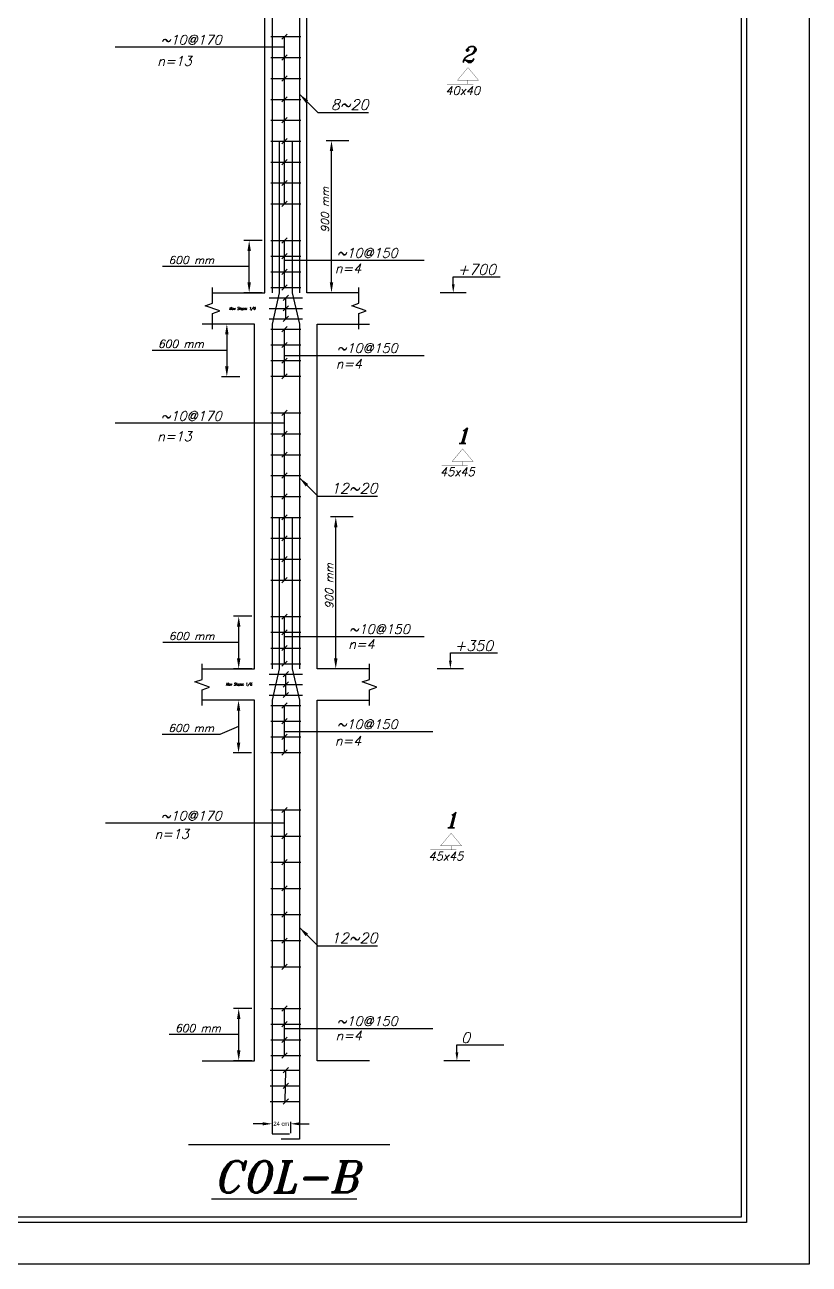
# Model space of a CAD drawing. Header units: inches. Extents: x -1152 to 1352, y 183 to 608.
# Drawn here: x 427.55 to 442.55, y 232.89 to 256.61 of the extents above; entities that cross this region are included whole.
import ezdxf
from ezdxf.enums import TextEntityAlignment as Align

# ---------------------------------------------------------------- set-up
doc = ezdxf.new("R2010")
doc.units = ezdxf.units.IN
doc.header["$MEASUREMENT"] = 0
doc.layers.add('SAZE_DRAWINGS', color=7, linetype='Continuous')
doc.styles.add('SAZE_STYLE', font='romancp.shx', dxfattribs={"oblique": 15})
doc.styles.add('SAZE_STYLE1', font='romant.shx', dxfattribs={"oblique": 15})
doc.styles.get("Standard").update_dxf_attribs({"font": 'arial.ttf'})
doc.dimstyles.new('SAZE_DIM_STYLE', dxfattribs={"dimtxt": 0.2, "dimasz": 0.2, "dimexe": 0.1, "dimexo": 0.05, "dimgap": 0.05, "dimtad": 0, "dimzin": 0, "dimdsep": 46, "dimtxsty": 'SAZE_STYLE', "dimcen": 0.09, "dimclrd": 2, "dimclre": 2, "dimclrt": 3, "dimadec": 0, "dimazin": 0, "dimtfac": 1, "dimtdec": 4, "dimtix": 1, "dimtmove": 1, "dimatfit": 3, "dimfxl": 1, "dimtolj": 1, "dimtzin": 0, "dimarcsym": 0})
doc.dimstyles.get("Standard").update_dxf_attribs({"dimtxt": 0.18, "dimasz": 0.18, "dimexe": 0.18, "dimexo": 0.0625, "dimgap": 0.09, "dimtad": 0, "dimtih": 1, "dimtoh": 1, "dimdec": 4, "dimzin": 0, "dimdsep": 46, "dimtxsty": 'Standard', "dimcen": 0.09, "dimadec": 0, "dimazin": 0, "dimtfac": 1, "dimtdec": 4, "dimtofl": 0, "dimtmove": 0, "dimatfit": 3, "dimfxl": 1, "dimtolj": 1, "dimtzin": 0, "dimarcsym": 0})

# ---------------------------------------------------------------- blocks, each defined once
blk = doc.blocks.new('*D98')
at = {"layer": 'DEFPOINTS', "color": 0, "transparency": 16777216}
for p in [(431.641, 237.783), (431.941, 237.783), (431.941, 236.783)]:
    blk.add_point(p, dxfattribs=at)
at = {"layer": 'SAZE_DRAWINGS', "color": 2, "lineweight": -2, "transparency": 16777216}
for p, q in [((431.891, 237.783), (431.541, 237.783)), ((431.641, 236.983), (431.641, 237.583)), ((431.413, 237.283), (430.31, 237.283)), ((431.641, 237.283), (431.413, 237.283)), ((431.891, 236.783), (431.541, 236.783))]:
    blk.add_line(p, q, dxfattribs=at)
at = {"layer": 'SAZE_DRAWINGS', "color": 2, "transparency": 16777216}
for points in [[(431.608, 237.583), (431.674, 237.583), (431.641, 237.783)], [(431.608, 236.983), (431.674, 236.983), (431.641, 236.783)]]:
    blk.add_solid(points, dxfattribs=at)
at = {"layer": 'SAZE_DRAWINGS', "color": 3, "transparency": 16777216, "insert": (430.861, 237.408), "char_height": 0.15, "attachment_point": 5, "style": 'SAZE_STYLE'}
blk.add_mtext('\\A1;600 mm', dxfattribs=at)
blk = doc.blocks.new('*D99')
at = {"layer": 'DEFPOINTS', "color": 0, "transparency": 16777216}
for p in [(431.938, 243.683), (431.638, 242.674), (431.938, 242.674)]:
    blk.add_point(p, dxfattribs=at)
at = {"layer": 'SAZE_DRAWINGS', "color": 2, "lineweight": -2, "transparency": 16777216}
for p, q in [((431.888, 243.683), (431.538, 243.683)), ((431.638, 243.483), (431.638, 242.874)), ((431.638, 243.178), (431.283, 243.026)), ((431.283, 243.026), (430.18, 243.026)), ((431.888, 242.674), (431.538, 242.674))]:
    blk.add_line(p, q, dxfattribs=at)
at = {"layer": 'SAZE_DRAWINGS', "color": 2, "transparency": 16777216}
for points in [[(431.604, 243.483), (431.671, 243.483), (431.638, 243.683)], [(431.604, 242.874), (431.671, 242.874), (431.638, 242.674)]]:
    blk.add_solid(points, dxfattribs=at)
at = {"layer": 'SAZE_DRAWINGS', "color": 3, "transparency": 16777216, "insert": (430.732, 243.151), "char_height": 0.15, "attachment_point": 5, "style": 'SAZE_STYLE'}
blk.add_mtext('\\A1;600 mm', dxfattribs=at)
blk = doc.blocks.new('*D84')
at = {"layer": 'DEFPOINTS', "color": 0, "transparency": 16777216}
for p in [(431.641, 245.289), (431.941, 245.289), (431.941, 244.283)]:
    blk.add_point(p, dxfattribs=at)
at = {"layer": 'SAZE_DRAWINGS', "color": 2, "lineweight": -2, "transparency": 16777216}
for p, q in [((431.891, 245.289), (431.541, 245.289)), ((431.641, 244.483), (431.641, 245.089)), ((431.291, 244.786), (430.188, 244.786)), ((431.641, 244.786), (431.291, 244.786)), ((431.891, 244.283), (431.541, 244.283))]:
    blk.add_line(p, q, dxfattribs=at)
at = {"layer": 'SAZE_DRAWINGS', "color": 2, "transparency": 16777216}
for points in [[(431.608, 245.089), (431.674, 245.089), (431.641, 245.289)], [(431.608, 244.483), (431.674, 244.483), (431.641, 244.283)]]:
    blk.add_solid(points, dxfattribs=at)
at = {"layer": 'SAZE_DRAWINGS', "color": 3, "transparency": 16777216, "insert": (430.74, 244.911), "char_height": 0.15, "attachment_point": 5, "style": 'SAZE_STYLE'}
blk.add_mtext('\\A1;600 mm', dxfattribs=at)
blk = doc.blocks.new('*D85')
at = {"layer": 'DEFPOINTS', "color": 0, "transparency": 16777216}
for p in [(431.714, 250.883), (431.414, 249.875), (431.714, 249.875)]:
    blk.add_point(p, dxfattribs=at)
at = {"layer": 'SAZE_DRAWINGS', "color": 2, "lineweight": -2, "transparency": 16777216}
for p, q in [((431.664, 250.883), (431.314, 250.883)), ((431.414, 250.683), (431.414, 250.075)), ((431.086, 250.379), (429.984, 250.379)), ((431.414, 250.379), (431.086, 250.379)), ((431.664, 249.875), (431.314, 249.875))]:
    blk.add_line(p, q, dxfattribs=at)
at = {"layer": 'SAZE_DRAWINGS', "color": 2, "transparency": 16777216}
for points in [[(431.38, 250.683), (431.447, 250.683), (431.414, 250.883)], [(431.38, 250.075), (431.447, 250.075), (431.414, 249.875)]]:
    blk.add_solid(points, dxfattribs=at)
at = {"layer": 'SAZE_DRAWINGS', "color": 3, "transparency": 16777216, "insert": (430.535, 250.504), "char_height": 0.15, "attachment_point": 5, "style": 'SAZE_STYLE'}
blk.add_mtext('\\A1;600 mm', dxfattribs=at)
blk = doc.blocks.new('*D86')
at = {"layer": 'DEFPOINTS', "color": 0, "transparency": 16777216}
for p in [(431.841, 252.481), (432.141, 252.481), (432.141, 251.483)]:
    blk.add_point(p, dxfattribs=at)
at = {"layer": 'SAZE_DRAWINGS', "color": 2, "lineweight": -2, "transparency": 16777216}
for p, q in [((432.091, 252.481), (431.741, 252.481)), ((431.841, 251.683), (431.841, 252.281)), ((431.287, 251.982), (430.184, 251.982)), ((431.841, 251.982), (431.287, 251.982)), ((432.091, 251.483), (431.741, 251.483))]:
    blk.add_line(p, q, dxfattribs=at)
at = {"layer": 'SAZE_DRAWINGS', "color": 2, "transparency": 16777216}
for points in [[(431.808, 252.281), (431.874, 252.281), (431.841, 252.481)], [(431.808, 251.683), (431.874, 251.683), (431.841, 251.483)]]:
    blk.add_solid(points, dxfattribs=at)
at = {"layer": 'SAZE_DRAWINGS', "color": 3, "transparency": 16777216, "insert": (430.736, 252.107), "char_height": 0.15, "attachment_point": 5, "style": 'SAZE_STYLE'}
blk.add_mtext('\\A1;600 mm', dxfattribs=at)
blk = doc.blocks.new('jytyjt')
at = {"color": 6}
for p, q in [((2157.49, 1054.17), (2157.49, 1354.17)), ((2574.37, 1054.17), (2157.49, 1054.17))]:
    blk.add_line(p, q, dxfattribs=at)
blk = doc.blocks.new('*D500')
at = {"layer": 'DEFPOINTS', "color": 0, "transparency": 16777216}
for p in [(433.497, 247.192), (433.877, 247.192), (433.797, 244.283)]:
    blk.add_point(p, dxfattribs=at)
at = {"layer": 'SAZE_DRAWINGS', "color": 2, "lineweight": -2, "transparency": 16777216}
for p, q in [((433.827, 247.192), (433.397, 247.192)), ((433.497, 244.483), (433.497, 246.992)), ((433.747, 244.283), (433.397, 244.283))]:
    blk.add_line(p, q, dxfattribs=at)
at = {"layer": 'SAZE_DRAWINGS', "color": 2, "transparency": 16777216}
for points in [[(433.464, 246.992), (433.53, 246.992), (433.497, 247.192)], [(433.464, 244.483), (433.53, 244.483), (433.497, 244.283)]]:
    blk.add_solid(points, dxfattribs=at)
at = {"layer": 'SAZE_DRAWINGS', "color": 3, "transparency": 16777216, "insert": (433.372, 245.871), "char_height": 0.15, "attachment_point": 5, "rotation": 90, "style": 'SAZE_STYLE'}
blk.add_mtext('\\A1;{\\Fromancp|c178;9}00 mm', dxfattribs=at)
blk = doc.blocks.new('*D501')
at = {"layer": 'DEFPOINTS', "color": 0, "transparency": 16777216}
for p in [(433.416, 254.392), (433.796, 254.392), (433.716, 251.483)]:
    blk.add_point(p, dxfattribs=at)
at = {"layer": 'SAZE_DRAWINGS', "color": 2, "lineweight": -2, "transparency": 16777216}
for p, q in [((433.746, 254.392), (433.316, 254.392)), ((433.416, 251.683), (433.416, 254.192)), ((433.666, 251.483), (433.316, 251.483))]:
    blk.add_line(p, q, dxfattribs=at)
at = {"layer": 'SAZE_DRAWINGS', "color": 2, "transparency": 16777216}
for points in [[(433.382, 254.192), (433.449, 254.192), (433.416, 254.392)], [(433.382, 251.683), (433.449, 251.683), (433.416, 251.483)]]:
    blk.add_solid(points, dxfattribs=at)
at = {"layer": 'SAZE_DRAWINGS', "color": 3, "transparency": 16777216, "insert": (433.291, 253.071), "char_height": 0.15, "attachment_point": 5, "rotation": 90, "style": 'SAZE_STYLE'}
blk.add_mtext('\\A1;{\\Fromancp|c178;9}00 mm', dxfattribs=at)
blk = doc.blocks.new('*D505')
at = {"color": 0, "lineweight": -2, "transparency": 16777216}
for p, q in [((432.099, 235.577), (431.919, 235.577)), ((432.279, 235.613), (432.279, 235.397)), ((432.63, 235.613), (432.63, 235.397)), ((432.81, 235.577), (432.99, 235.577))]:
    blk.add_line(p, q, dxfattribs=at)
at = {"color": 0, "transparency": 16777216}
for points in [[(432.099, 235.607), (432.099, 235.547), (432.279, 235.577)], [(432.81, 235.607), (432.81, 235.547), (432.63, 235.577)]]:
    blk.add_solid(points, dxfattribs=at)
at = {"layer": 'DEFPOINTS', "color": 0, "transparency": 16777216}
for p in [(432.279, 235.676), (432.63, 235.676), (432.63, 235.577)]:
    blk.add_point(p, dxfattribs=at)
at = {"color": 0, "transparency": 16777216, "insert": (432.455, 235.577), "char_height": 0.18, "attachment_point": 5}
blk.add_mtext('\\A1;{\\fArial|b0|i0|c178|p34;\\H0.44444x;24\\fArial|b0|i0|c0|p34; cm}', dxfattribs=at)

msp = doc.modelspace()

# ---------------------------------------------------------------- linework, layer by layer
at = {"color": 8}
for p, q in [((441.25046, 273.59548), (441.25046, 233.78968)), ((441.35046, 273.69548), (441.35046, 233.68968)), ((441.35046, 233.68968), (413.45046, 233.68968)), ((441.25046, 233.78968), (413.55046, 233.78968))]:
    msp.add_line(p, q, dxfattribs=at)
at = {"layer": 'SAZE_DRAWINGS', "color": 2}
for p, q in [((432.56616, 256.43267), (432.46616, 256.33267)), ((432.51616, 256.18267), (429.27616, 256.18267)), ((432.51616, 253.18267), (432.51616, 256.38267)), ((432.56616, 256.03267), (432.46616, 255.93267)), ((432.56616, 255.63267), (432.46616, 255.53267)), ((432.56616, 255.23267), (432.46616, 255.13267)), ((432.56616, 254.83267), (432.46616, 254.73267)), ((432.56616, 254.43267), (432.46616, 254.33267)), ((432.56616, 254.03267), (432.46616, 253.93267)), ((432.56616, 253.63267), (432.46616, 253.53267)), ((432.56616, 253.23267), (432.46616, 253.13267)), ((432.56616, 252.53267), (432.46616, 252.43267)), ((432.51616, 251.58267), (432.51616, 252.48267)), ((432.56616, 252.23267), (432.46616, 252.13267)), ((432.56616, 251.93267), (432.46616, 251.83267)), ((432.51616, 252.10267), (435.18439, 252.10267)), ((432.56616, 251.63267), (432.46616, 251.53267)), ((432.49116, 251.33267), (432.59116, 251.43267)), ((432.49116, 251.13267), (432.59116, 251.23267)), ((432.54116, 250.98267), (432.54116, 251.38267)), ((432.49116, 250.93267), (432.59116, 251.03267)), ((432.56616, 250.83267), (432.46616, 250.73267)), ((432.51616, 249.88267), (432.51616, 250.78267)), ((432.56616, 250.53267), (432.46616, 250.43267)), ((432.51616, 250.28267), (435.18439, 250.28267)), ((432.56616, 250.23267), (432.46616, 250.13267)), ((432.56616, 249.93267), (432.46616, 249.83267)), ((432.56616, 249.23267), (432.46616, 249.13267)), ((432.51616, 245.98267), (432.51616, 249.18267)), ((432.51616, 248.98267), (429.27616, 248.98267)), ((432.56616, 248.83267), (432.46616, 248.73267)), ((432.56616, 248.43267), (432.46616, 248.33267)), ((432.56616, 248.03267), (432.46616, 247.93267)), ((432.56616, 247.63267), (432.46616, 247.53267)), ((432.56616, 247.23267), (432.46616, 247.13267)), ((432.56616, 246.83267), (432.46616, 246.73267)), ((432.56616, 246.43267), (432.46616, 246.33267)), ((432.56616, 246.03267), (432.46616, 245.93267)), ((432.56616, 245.33267), (432.46616, 245.23267)), ((432.51616, 244.38267), (432.51616, 245.28267)), ((432.56616, 245.03267), (432.46616, 244.93267)), ((432.51616, 244.90267), (435.18439, 244.90267)), ((432.56616, 244.73267), (432.46616, 244.63267)), ((432.56616, 244.43267), (432.46616, 244.33267)), ((432.49116, 244.13267), (432.59116, 244.23267)), ((432.54116, 243.78267), (432.54116, 244.18267)), ((432.49116, 243.93267), (432.59116, 244.03267)), ((432.56616, 243.63267), (432.46616, 243.53267)), ((432.49116, 243.73267), (432.59116, 243.83267)), ((432.51616, 242.68267), (432.51616, 243.58267)), ((432.56616, 243.33267), (432.46616, 243.23267)), ((432.56616, 243.03267), (432.46616, 242.93267)), ((432.51616, 243.08267), (435.35582, 243.08267)), ((432.56616, 242.73267), (432.46616, 242.63267)), ((432.56616, 241.63267), (432.46616, 241.53267)), ((432.51616, 238.58267), (432.51616, 241.58267)), ((432.51616, 241.33267), (429.09616, 241.33267)), ((432.56616, 241.13267), (432.46616, 241.03267)), ((432.56616, 240.63267), (432.46616, 240.53267)), ((432.56616, 240.13267), (432.46616, 240.03267)), ((432.56616, 239.63267), (432.46616, 239.53267)), ((432.56616, 239.13267), (432.46616, 239.03267)), ((432.56616, 238.63267), (432.46616, 238.53267)), ((432.56616, 237.83267), (432.46616, 237.73267)), ((432.51616, 236.88267), (432.51616, 237.78267)), ((432.56616, 237.53267), (432.46616, 237.43267)), ((432.56616, 237.23267), (432.46616, 237.13267)), ((432.51616, 237.40267), (435.35582, 237.40267)), ((432.56616, 236.93267), (432.46616, 236.83267)), ((432.59116, 236.65238), (432.49116, 236.55238)), ((432.53195, 236.00238), (432.54116, 236.60238)), ((432.59116, 236.35238), (432.49116, 236.25238)), ((432.59116, 236.05238), (432.49116, 235.95238))]:
    msp.add_line(p, q, dxfattribs=at)
at = {"layer": 'SAZE_DRAWINGS', "color": 3}
for p, q in [((432.25416, 256.38267), (432.82816, 256.38267)), ((432.25416, 255.98267), (432.82816, 255.98267)), ((432.25416, 255.58267), (432.82816, 255.58267)), ((432.25416, 255.18267), (432.82816, 255.18267)), ((432.25416, 254.78267), (432.82816, 254.78267)), ((432.25416, 254.38267), (432.82816, 254.38267)), ((432.25416, 253.98267), (432.82816, 253.98267)), ((432.25416, 253.58267), (432.82816, 253.58267)), ((432.25416, 253.18267), (432.82816, 253.18267)), ((432.25416, 252.48267), (432.82816, 252.48267)), ((432.25416, 252.18267), (432.82816, 252.18267)), ((432.25416, 251.88267), (432.82816, 251.88267)), ((432.25416, 251.58267), (432.82816, 251.58267)), ((435.99373, 251.48267), (435.49373, 251.48267)), ((432.22116, 251.38267), (432.86116, 251.38267)), ((432.22116, 251.18267), (432.86116, 251.18267)), ((432.22116, 250.98267), (432.86116, 250.98267)), ((432.25416, 250.78267), (432.82816, 250.78267)), ((432.25416, 250.48267), (432.82816, 250.48267)), ((432.25416, 250.18267), (432.82816, 250.18267)), ((432.25416, 249.88267), (432.82816, 249.88267)), ((432.25416, 249.18267), (432.82816, 249.18267)), ((432.25416, 248.78267), (432.82816, 248.78267)), ((432.25416, 248.38267), (432.82816, 248.38267)), ((432.25416, 247.98267), (432.82816, 247.98267)), ((432.25416, 247.58267), (432.82816, 247.58267)), ((432.25416, 247.18267), (432.82816, 247.18267)), ((432.25416, 246.78267), (432.82816, 246.78267)), ((432.25416, 246.38267), (432.82816, 246.38267)), ((432.25416, 245.98267), (432.82816, 245.98267)), ((432.25416, 245.28267), (432.82816, 245.28267)), ((432.25416, 244.98267), (432.82816, 244.98267)), ((432.25416, 244.68267), (432.82816, 244.68267)), ((432.25416, 244.38267), (432.82816, 244.38267)), ((432.22116, 244.18267), (432.86116, 244.18267)), ((435.93857, 244.28267), (435.43857, 244.28267)), ((432.22116, 243.98267), (432.86116, 243.98267)), ((432.22116, 243.78267), (432.86116, 243.78267)), ((432.25416, 243.58267), (432.82816, 243.58267)), ((432.25416, 243.28267), (432.82816, 243.28267)), ((432.25416, 242.98267), (432.82816, 242.98267)), ((432.25416, 242.68267), (432.82816, 242.68267)), ((432.25416, 241.58267), (432.82816, 241.58267)), ((432.25416, 241.08267), (432.82816, 241.08267)), ((432.25416, 240.58267), (432.82816, 240.58267)), ((432.25416, 240.08267), (432.82816, 240.08267)), ((432.25416, 239.58267), (432.82816, 239.58267)), ((432.25416, 239.08267), (432.82816, 239.08267)), ((432.25416, 238.58267), (432.82816, 238.58267)), ((432.25416, 237.78267), (432.82816, 237.78267)), ((432.25416, 237.48267), (432.82816, 237.48267)), ((432.25416, 237.18267), (432.82816, 237.18267)), ((432.25416, 236.88267), (432.82816, 236.88267)), ((436.06375, 236.78267), (435.56375, 236.78267)), ((432.24495, 236.60238), (432.81895, 236.60238)), ((432.24495, 236.30238), (432.81895, 236.30238)), ((432.24495, 236.00238), (432.81895, 236.00238)), ((430.6812, 235.18267), (434.52828, 235.18267))]:
    msp.add_line(p, q, dxfattribs=at)
at = {"layer": 'SAZE_DRAWINGS', "color": 6}
for points in [[(432.41716, 261.63267), (432.41716, 258.68267), (432.27916, 258.08267), (432.27916, 251.48267)], [(432.66516, 261.63267), (432.66516, 258.68267), (432.80316, 258.08267), (432.80316, 251.48267)], [(432.41716, 254.38267), (432.41716, 251.48267), (432.27916, 250.88267), (432.27916, 244.28267)], [(432.66516, 254.38267), (432.66516, 251.48267), (432.80316, 250.88267), (432.80316, 244.28267)], [(432.41716, 247.18267), (432.41716, 244.28267), (432.27916, 243.68267), (432.27916, 235.38267), (432.61048, 235.38267)], [(432.66516, 247.18267), (432.66516, 244.28267), (432.80316, 243.68267), (432.80316, 235.28075), (432.45207, 235.28075)]]:
    msp.add_lwpolyline(points, dxfattribs=at)
at = {"layer": 'SAZE_DRAWINGS', "color": 3}
for points in [[(431.14116, 251.48267), (432.14116, 251.48267), (432.14116, 258.08267), (431.14116, 258.08267)], [(433.94116, 251.48267), (432.94116, 251.48267), (432.94116, 258.08267), (433.94116, 258.08267)], [(435.74373, 251.64267), (435.74373, 251.78805), (435.94373, 251.78805), (436.64319, 251.78805)], [(430.94116, 244.28267), (431.94116, 244.28267), (431.94116, 250.88267), (430.94116, 250.88267)], [(434.14116, 244.28267), (433.14116, 244.28267), (433.14116, 250.88267), (434.14116, 250.88267)], [(435.68857, 244.44267), (435.68857, 244.58805), (435.88857, 244.58805), (436.58802, 244.58805)], [(430.94116, 236.78267), (431.94116, 236.78267), (431.94116, 243.68267), (430.94116, 243.68267)], [(434.14116, 236.78267), (433.14116, 236.78267), (433.14116, 243.68267), (434.14116, 243.68267)], [(435.81375, 236.94267), (435.81375, 237.08805), (436.01375, 237.08805), (436.7132, 237.08805)]]:
    msp.add_lwpolyline(points, dxfattribs=at)
at = {"layer": 'SAZE_DRAWINGS', "color": 3, "const_width": 0.005}
for points in [[(435.82506, 255.55136), (436.22506, 255.55136), (436.02506, 255.79136)], [(435.7225, 248.25418), (436.1225, 248.25418), (435.9225, 248.49418)], [(435.50274, 240.89867), (435.90274, 240.89867), (435.70274, 241.13867)]]:
    msp.add_lwpolyline(points, close=True, dxfattribs=at)
for points in [[(436.02506, 255.55136), (436.02506, 255.47136), (436.12506, 255.47136), (435.62506, 255.47136)], [(435.9225, 248.25418), (435.9225, 248.17418), (436.0225, 248.17418), (435.5225, 248.17418)], [(435.70274, 240.89867), (435.70274, 240.81867), (435.80274, 240.81867), (435.30274, 240.81867)]]:
    msp.add_lwpolyline(points, dxfattribs=at)
at = {"layer": 'SAZE_DRAWINGS', "color": 1}
for points in [[(431.14116, 250.78267), (431.14116, 251.08267), (431.28116, 251.13267), (431.00116, 251.23267), (431.14116, 251.28267), (431.14116, 251.58267)], [(433.94116, 250.78267), (433.94116, 251.08267), (434.08116, 251.13267), (433.80116, 251.23267), (433.94116, 251.28267), (433.94116, 251.58267)], [(430.94116, 243.58267), (430.94116, 243.88267), (431.08116, 243.93267), (430.80116, 244.03267), (430.94116, 244.08267), (430.94116, 244.38267)], [(434.14116, 243.58267), (434.14116, 243.88267), (434.28116, 243.93267), (434.00116, 244.03267), (434.14116, 244.08267), (434.14116, 244.38267)]]:
    msp.add_lwpolyline(points, dxfattribs=at)
at = {"layer": 'SAZE_DRAWINGS', "color": 3}
for points in [[(435.7704, 251.64267), (435.74373, 251.48267), (435.71707, 251.64267)], [(435.71524, 244.44267), (435.68857, 244.28267), (435.6619, 244.44267)], [(435.84042, 236.94267), (435.81375, 236.78267), (435.78708, 236.94267)]]:
    msp.add_solid(points, dxfattribs=at)

# ---------------------------------------------------------------- block references
at = {"xscale": 0.1000000000003638, "yscale": 0.1000000000003638, "zscale": 0.1000000000003638, "rotation": 90}
msp.add_blockref('jytyjt', (547.96768, 17.1402), dxfattribs=at)

# ---------------------------------------------------------------- texts
at = {"layer": 'SAZE_DRAWINGS', "color": 2, "style": 'SAZE_STYLE', "oblique": 15}
for p in [(431.31616, 256.23267), (431.31616, 249.03267), (431.31616, 241.38267)]:
    msp.add_text('~10@170', height=0.18, dxfattribs=at).set_placement(p, align=Align.RIGHT)
at = {"layer": 'SAZE_DRAWINGS', "color": 3, "style": 'SAZE_STYLE1', "oblique": 15}
for s, p in [('2', (436.02506, 255.89136)), ('1', (435.9225, 248.59418)), ('1', (435.70274, 241.23867))]:
    msp.add_text(s, height=0.3, dxfattribs=at).set_placement(p, align=Align.CENTER)
at = {"layer": 'SAZE_DRAWINGS', "color": 2, "style": 'SAZE_STYLE', "oblique": 15}
for s, p in [('n=13', (430.08522, 255.8263)), ('~10@150', (433.51616, 252.15267)), ('n=4', (433.47858, 251.85696)), ('~10@150', (433.51616, 250.33267)), ('n=4', (433.49639, 250.03113)), ('n=13', (430.08536, 248.64378)), ('~10@150', (433.748, 244.95267)), ('n=4', (433.73733, 244.66527)), ('~10@150', (433.51616, 243.13267)), ('n=4', (433.47866, 242.81569)), ('n=13', (430.03197, 241.03332)), ('~10@150', (433.51616, 237.45267)), ('n=4', (433.49546, 237.17458))]:
    msp.add_text(s, height=0.18, dxfattribs=at).set_placement(p)
at = {"layer": 'SAZE_DRAWINGS', "color": 3, "style": 'SAZE_STYLE1', "oblique": 15}
for s, p in [('40x40', (435.92506, 255.43136)), ('45x45', (435.8225, 248.13418)), ('45x45', (435.60274, 240.77867))]:
    msp.add_text(s, height=0.16, dxfattribs=at).set_placement(p, align=Align.TOP_CENTER)
at = {"layer": 'SAZE_DRAWINGS', "color": 2, "style": 'SAZE_STYLE1', "oblique": 15}
for p in [(431.70826, 251.18126), (431.64318, 243.98962)]:
    msp.add_text('Max Slope: 1/6', height=0.0476804, dxfattribs=at).set_placement(p, align=Align.MIDDLE_CENTER)
at = {"layer": 'SAZE_DRAWINGS', "color": 4, "style": 'SAZE_STYLE1', "oblique": 15}
msp.add_text('%%UCOL-B', height=0.6, dxfattribs=at).set_placement((432.54116, 234.08267), align=Align.BOTTOM_CENTER)
at = {"layer": 'SAZE_DRAWINGS', "color": 3, "char_height": 0.2, "attachment_point": 7, "style": 'SAZE_STYLE'}
for s, insert in [('\\A1;8~20', (433.40316, 254.98198)), ('+700', (435.82407, 251.8263)), ('\\A1;12~20', (433.40316, 247.64009)), ('+350', (435.76891, 244.6263)), ('\\A1;12~20', (433.40316, 239.03267)), ('0', (435.89409, 237.1263))]:
    msp.add_mtext(s, dxfattribs=dict(at, insert=insert))

# ---------------------------------------------------------------- dimensions: what is measured, and where the dimension line sits
dim = msp.add_linear_dim(base=(432.63025, 235.57743), p1=(432.27916, 235.67551), p2=(432.63025, 235.67551), text='{\\fArial|b0|i0|c178|p34;\\H0.44444x;24\\fArial|b0|i0|c0|p34; cm}', dimstyle='Standard')
dim.commit()
dim.dimension.update_dxf_attribs({"geometry": '*D505', "text_midpoint": (432.45471, 235.57743), "dimtype": 160})
at = {"layer": 'SAZE_DRAWINGS', "color": 3}
for base, p1, p2, text, picture, middle in [((433.41577, 254.39174), (433.71577, 251.48267), (433.79577, 254.39174), '{\\Fromancp|c178;9}00 mm', '*D501', (433.41577, 253.07124)), ((431.84116, 252.48082), (432.14116, 251.48267), (432.14116, 252.48082), '600 mm', '*D86', (431.23694, 251.98174)), ((431.41371, 249.87457), (431.71371, 250.88267), (431.71371, 249.87457), '600 mm', '*D85', (431.03631, 250.37862)), ((433.49687, 247.19174), (433.79687, 244.28267), (433.87687, 247.19174), '{\\Fromancp|c178;9}00 mm', '*D500', (433.49687, 245.87124)), ((431.64116, 245.28941), (431.94116, 244.28267), (431.94116, 245.28941), '600 mm', '*D84', (431.24123, 244.78604)), ((431.6377, 242.67383), (431.9377, 243.68267), (431.9377, 242.67383), '600 mm', '*D99', (431.23298, 243.02568)), ((431.64116, 237.78267), (431.94116, 236.78267), (431.94116, 237.78267), '600 mm', '*D98', (431.36268, 237.28267))]:
    dim = msp.add_linear_dim(base=base, p1=p1, p2=p2, angle=90, text=text, dimstyle='SAZE_DIM_STYLE', override={"dimtxt": 0.15, "dimtad": 1, "dimtoh": 1, "dimdec": 1, "dimlfac": 50, "dimrnd": 0.5, "dimzin": 8}, dxfattribs=at)
    dim.commit()
    dim.dimension.update_dxf_attribs({"geometry": picture, "text_midpoint": middle, "dimtype": 160})

# ---------------------------------------------------------------- leaders
at = {"layer": 'SAZE_DRAWINGS', "color": 30, "annotation_type": 0, "has_hookline": 1, "hookline_direction": 0}
for points, text_width in [([(432.80316, 255.28198), (433.15316, 254.93198), (433.35316, 254.93198)], 0.71889), ([(432.80316, 247.94009), (433.15316, 247.59009), (433.35316, 247.59009)], 0.891), ([(432.80316, 239.33267), (433.15316, 238.98267), (433.35316, 238.98267)], 0.891)]:
    msp.add_leader(points, dimstyle='SAZE_DIM_STYLE', override={"dimasz": 0.2, "dimgap": 0.05, "dimtad": 1, "dimtoh": 1, "dimrnd": 0.05, "dimclrd": 2}, dxfattribs=dict(at, text_width=text_width))

doc.saveas('drawing.dxf')
